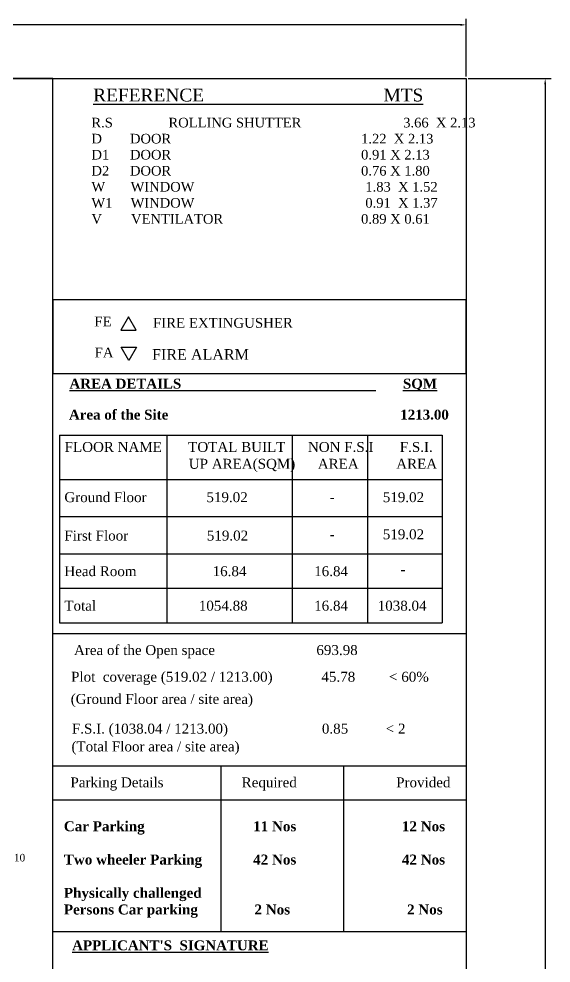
# Model space of a CAD drawing. Header units: metres. Extents: x 17422 to 45078, y -24482 to 1021.
# Drawn here: x 44971.26 to 44987.35, y -24421.43 to -24392.87 of the extents above; entities that cross this region are included whole.
import ezdxf

# ---------------------------------------------------------------- set-up
doc = ezdxf.new("R2010")
doc.units = ezdxf.units.M
doc.header["$MEASUREMENT"] = 0
doc.header["$PDMODE"] = 34
doc.layers.add('0 @ 1', color=7, linetype='Continuous')
doc.styles.add('CODE', font='tahoma.ttf', dxfattribs={"height": 0.6})
doc.styles.add('MtXpl_Times_New_Roma', font='timesbd.ttf')
doc.styles.add('plan9', font='times.ttf', dxfattribs={"height": 9})
doc.styles.add('ROMANS', font='times.ttf', dxfattribs={"height": 0.3})
doc.styles.get("Standard").update_dxf_attribs({"font": 'times.ttf', "height": 0.23})
doc.dimstyles.new('OUTER', dxfattribs={"dimscale": 0, "dimtxt": 0.3, "dimasz": 0.18, "dimexe": 0.18, "dimexo": 0.0625, "dimgap": 0.09, "dimtad": 0, "dimzin": 0, "dimdsep": 46, "dimtxsty": 'CODE', "dimcen": 0.09, "dimse1": 1, "dimse2": 1, "dimclrd": 256, "dimclrt": 6, "dimadec": 0, "dimazin": 0, "dimtfac": 1, "dimtofl": 0, "dimtmove": 0, "dimatfit": 3, "dimfxl": 0, "dimtolj": 1, "dimtzin": 0, "dimarcsym": 0})

# ---------------------------------------------------------------- blocks, each defined once
blk = doc.blocks.new('*D183')
at = {"color": 0, "lineweight": -2}
for p, q in [((44910.149, -24394.612), (44910.149, -24392.87)), ((44984.785, -24394.612), (44984.785, -24392.87)), ((44910.329, -24393.05), (44947.007, -24393.05)), ((44984.605, -24393.05), (44947.927, -24393.05))]:
    blk.add_line(p, q, dxfattribs=at)
at = {"color": 0, "lineweight": 30}
for points in [[(44910.329, -24393.02), (44910.329, -24393.08), (44910.149, -24393.05)], [(44984.605, -24393.02), (44984.605, -24393.08), (44984.785, -24393.05)]]:
    blk.add_solid(points, dxfattribs=at)
at = {"layer": 'Defpoints', "color": 0, "lineweight": 30}
for p in [(44910.149, -24393.05), (44910.149, -24394.674), (44984.785, -24394.674)]:
    blk.add_point(p, dxfattribs=at)
at = {"color": 0, "lineweight": 30, "insert": (44947.467, -24393.05), "char_height": 0.23, "attachment_point": 5}
blk.add_mtext('\\A1;74.64', dxfattribs=at)
blk = doc.blocks.new('*D184')
at = {"color": 0, "lineweight": -2}
for p, q in [((44984.847, -24394.674), (44987.354, -24394.674)), ((44987.174, -24394.854), (44987.174, -24422.066)), ((44987.174, -24450.193), (44987.174, -24422.982)), ((44984.847, -24450.373), (44987.354, -24450.373))]:
    blk.add_line(p, q, dxfattribs=at)
at = {"color": 0, "lineweight": 30}
for points in [[(44987.144, -24394.854), (44987.204, -24394.854), (44987.174, -24394.674)], [(44987.144, -24450.193), (44987.204, -24450.193), (44987.174, -24450.373)]]:
    blk.add_solid(points, dxfattribs=at)
at = {"layer": 'Defpoints', "color": 0, "lineweight": 30}
for p in [(44984.785, -24394.674), (44987.174, -24394.674), (44984.785, -24450.373)]:
    blk.add_point(p, dxfattribs=at)
at = {"color": 0, "lineweight": 30, "insert": (44987.174, -24422.524), "char_height": 0.23, "attachment_point": 5, "rotation": 90}
blk.add_mtext('\\A1;55.70', dxfattribs=at)

msp = doc.modelspace()

# ---------------------------------------------------------------- linework, layer by layer
for p, q in [((44972.28704, -24394.67421), (44984.78496, -24394.67421)), ((44972.48071, -24405.45843), (44972.48071, -24411.13535)), ((44975.73359, -24405.45843), (44975.73359, -24411.13535)), ((44972.28704, -24415.46345), (44984.78496, -24415.46345)), ((44977.36012, -24415.46345), (44977.36012, -24420.4738)), ((44981.07248, -24415.46345), (44981.07248, -24420.4738)), ((44972.28704, -24416.49346), (44984.78496, -24416.49346)), ((44972.28704, -24420.4738), (44984.78496, -24420.4738))]:
    msp.add_line(p, q)
at = {"ltscale": 0.23}
for p, q in [((44972.48071, -24405.45843), (44984.05973, -24405.45843)), ((44979.52449, -24405.45843), (44979.52449, -24411.13535)), ((44981.80184, -24405.45843), (44981.80184, -24411.13535)), ((44984.05973, -24405.45843), (44984.05973, -24411.13535)), ((44972.48071, -24406.80347), (44984.05973, -24406.80347)), ((44972.48071, -24407.92602), (44984.05973, -24407.92602)), ((44972.48071, -24409.04857), (44984.05973, -24409.04857)), ((44972.48071, -24410.09196), (44984.05973, -24410.09196)), ((44972.48071, -24411.13535), (44984.05973, -24411.13535))]:
    msp.add_line(p, q, dxfattribs=at)
at = {"lineweight": 30}
for points in [[(44910.14898, -24450.37317), (44972.28704, -24450.37317), (44972.28704, -24394.67421), (44910.14898, -24394.67421)], [(44910.14898, -24394.67421), (44984.78496, -24394.67421), (44984.78496, -24450.37317), (44910.14898, -24450.37317)]]:
    msp.add_lwpolyline(points, close=True, dxfattribs=at)
for points in [[(44972.28704, -24403.59842), (44984.78496, -24403.59842), (44984.78496, -24401.37212), (44972.28704, -24401.37212)], [(44972.28704, -24403.59842), (44984.78496, -24403.59842), (44984.78496, -24411.46993), (44972.28704, -24411.46993)]]:
    msp.add_lwpolyline(points, close=True)
at = {"ltscale": 0.5, "elevation": -1.14043}
msp.add_lwpolyline([(44974.57347, -24401.88469), (44974.34166, -24402.28619), (44974.80528, -24402.28619)], close=True, dxfattribs=at)
at = {"ltscale": 0.5}
msp.add_lwpolyline([(44974.57838, -24403.20648), (44974.34657, -24402.80497), (44974.81019, -24402.80497)], close=True, dxfattribs=at)

# ---------------------------------------------------------------- texts
for s, height, style, p in [('Area of the Site                                                              1213.00', 0.29962, 'MtXpl_Times_New_Roma', (44972.77201, -24404.99057)), ('FLOOR NAME       TOTAL BUILT      NON F.S.I       F.S.I.', 0.3008185, 'plan9', (44972.64105, -24405.96944)), ('                                 UP AREA(SQM)      AREA          AREA', 0.3008185, 'plan9', (44972.6482, -24406.4784)), ('Ground Floor           ', 0.3008185, 'plan9', (44972.63259, -24407.48872)), ('519.02', 0.300818, 'plan9', (44976.92797, -24407.48872)), ('519.02', 0.300818, 'plan9', (44982.2629, -24407.48872)), ('-', 0.30082, 'plan9', (44980.65504, -24407.48872)), ('First Floor ', 0.3008185, 'plan9', (44972.63259, -24408.64945)), ('519.02', 0.300818, 'plan9', (44976.94212, -24408.64945)), ('519.02', 0.300818, 'plan9', (44982.2629, -24408.61127)), ('-', 0.30082, 'plan9', (44980.65504, -24408.61127)), ('Head Room', 0.300818, 'plan9', (44972.63259, -24409.72726)), ('16.84', 0.300818, 'plan9', (44977.11691, -24409.72726)), ('16.84', 0.300818, 'plan9', (44980.18793, -24409.72726)), ('-', 0.30082, 'plan9', (44982.79833, -24409.67082)), ('Total', 0.300818, 'plan9', (44972.63259, -24410.77065)), ('1054.88', 0.300818, 'plan9', (44976.69945, -24410.77065)), ('16.84', 0.300818, 'plan9', (44980.18793, -24410.77065)), ('1038.04', 0.300818, 'plan9', (44982.10973, -24410.77065)), ('Area of the Open space                           693.98', 0.3008185, 'plan9', (44972.92403, -24412.11298)), ('Plot  coverage (519.02 / 1213.00)             45.78         < 60%%%', 0.3008185, 'plan9', (44972.836, -24412.92068)), ('(Ground Floor area / site area)', 0.3008185, 'plan9', (44972.82459, -24413.59132)), ('F.S.I. (1038.04 / 1213.00)                         0.85          < 2', 0.3008185, 'plan9', (44972.86125, -24414.48965)), ('(Total Floor area / site area)', 0.3008185, 'plan9', (44972.84756, -24415.02904))]:
    msp.add_text(s, height=height, dxfattribs=dict(style=style)).set_placement(p)
at = {"attachment_point": 1}
for s, insert, char_height, width, style in [('   {\\H1.333x;\\LREFERENCE                                     MTS   }', (44973.1736, -24394.97949), 0.2912367, 17.0211643, 'plan9'), ('R.S     ^IROLLING SHUTTER                            3.66  X 2.13\\PD     ^IDOOR                                       ^I^I1.22  X 2.13{\\H1.83333x; }\\PD1    ^IDOOR                                       ^I^I0.91 X 2.13             {\\H1.55556x; }\\PD2     ^IDOOR                                      ^I^I0.76 X 1.80   {\\H1.64815x; }\\PW       WINDOW                                               1.83  X 1.52{\\H1.61728x; }\\PW1     WINDOW                                               0.91  X 1.37   {\\H1.62757x; }\\PV        VENTILATOR                          ^I^I0.89 X 0.61     {\\H1.62414x; }\\P         {\\H1.62529x; }', (44973.45183, -24395.86131), 0.2912367, 13.3370374, 'plan9'), ('{\\H0.92455x;FE} {\\fTimes New Roman|b1|i0|c0|p18;\\L   }', (44973.53768, -24401.87459), 0.32175, 20.0983517, 'plan9'), ('{\\H0.92455x;FIRE EXTINGUSHER \\L  \\H1.0816x; }', (44975.31196, -24401.91587), 0.32175, 20.0983517, 'plan9'), ('{\\H0.92455x;FA\\fTimes New Roman|b1|i0|c0|p18;\\H1.0816x;\\L  }', (44973.54519, -24402.81458), 0.32175, 20.0983517, 'plan9'), ('FIRE ALARM', (44975.28508, -24402.85957), 0.32175, 20.0983517, 'plan9'), ('{\\fTimes New Roman|b1|i0|c0|p18;   \\LAREA DETAILS                                  ^I                  SQM}', (44972.44633, -24403.75351), 0.29962002, 32.3342639, 'plan9'), ('Parking Details', (44972.8172, -24415.81454), 0.3008185, 7.9189698, 'plan9'), ('Required', (44977.99556, -24415.81454), 0.300818, 7.9189698, 'plan9'), ('Provided', (44982.66772, -24415.81454), 0.300818, 7.9189698, 'plan9'), ('{\\fTimes New Roman|b1|i0|c0|p18;\\H1.004x;Car Parking  ^I^I        11 Nos                            12 Nos   \\P\\PTwo wheeler Parking ^I        42 Nos                            42 Nos  \\H0.7576x;\\P\\H1.19999x;             \\H0.83334x;        ^I                                                 \\H1.31996x;  \\PPhysically challenged\\PPersons Car parking               2 Nos                               2 Nos                            }', (44972.61664, -24417.14161), 0.3008185, 59.9999327, 'plan9'), ('FLOORING  IN  P.C.C 1:5:10', (44967.20082, -24418.1281), 0.2285769, 5.0186558, 'plan9'), ("{\\fTimes New Roman|b1|i0|c0|p18;  \\LAPPLICANT'S  SIGNATURE}", (44972.64087, -24420.74438), 0.3, 209.511895, 'ROMANS')]:
    msp.add_mtext(s, dxfattribs=dict(at, insert=insert, char_height=char_height, width=width, style=style))

# ---------------------------------------------------------------- dimensions: what is measured, and where the dimension line sits
at = {"layer": '0 @ 1', "lineweight": 30}
dim = msp.add_linear_dim(base=(44910.14898, -24393.04972), p1=(44984.78496, -24394.67421), p2=(44910.14898, -24394.67421), dimstyle='OUTER', override={"dimscale": 1, "dimtxt": 0.23, "dimtxsty": 'Standard', "dimse1": 0, "dimse2": 0, "dimclrd": 0, "dimclrt": 0, "dimtix": 0, "dimtofl": 0, "dimtmove": 0, "dimatfit": 3, "dimfxl": 20}, dxfattribs=at)
dim.commit()
dim.dimension.update_dxf_attribs({"geometry": '*D183', "text_midpoint": (44947.46697, -24393.04972)})
dim = msp.add_linear_dim(base=(44987.17355, -24394.67421), p1=(44984.78496, -24450.37317), p2=(44984.78496, -24394.67421), angle=90, dimstyle='OUTER', override={"dimscale": 1, "dimtxt": 0.23, "dimtxsty": 'Standard', "dimse1": 0, "dimse2": 0, "dimclrd": 0, "dimclrt": 0, "dimtix": 0, "dimtofl": 0, "dimtmove": 0, "dimatfit": 3, "dimfxl": 20}, dxfattribs=at)
dim.commit()
dim.dimension.update_dxf_attribs({"geometry": '*D184', "text_midpoint": (44987.17355, -24422.52369)})

doc.saveas('drawing.dxf')
